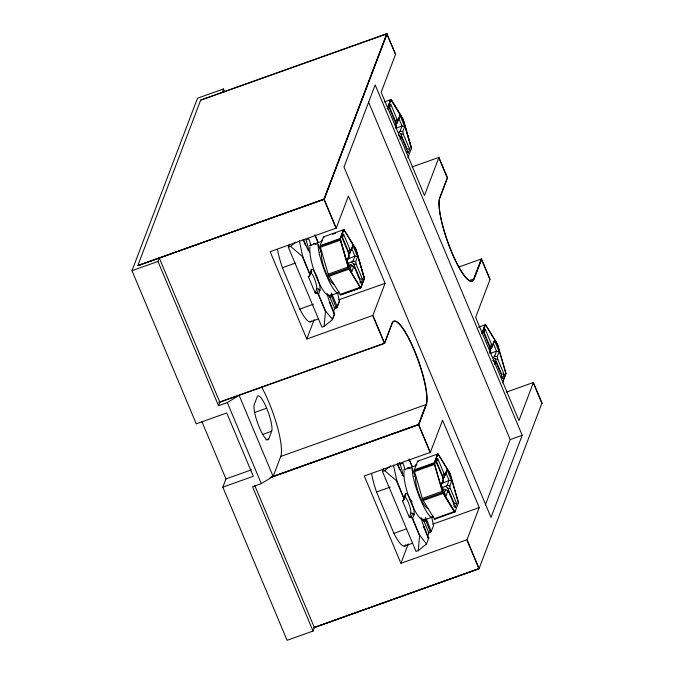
<?xml version="1.0" encoding="UTF-8"?>
<svg xmlns="http://www.w3.org/2000/svg" width="674" height="674" viewBox="0 0 674 674"><rect width="100%" height="100%" fill="white"/><g stroke="black" fill="none" stroke-linecap="round" stroke-linejoin="round"><path stroke-width="1.01" d="M479.088 568.662L467.04 539.638L479.222 507.581L442.574 420.247L430.391 452.305M289.424 244.258L288.329 247.147L321.911 327.168L324.135 326.368L325.491 310.874L318.499 294.209L319.931 290.452A11.551 2.494 70.4 0 0 316.906 276.626A11.551 2.494 70.4 0 0 311.245 269.769L309.821 273.526A2.57 2.426 20.8 0 1 308.422 276.669L308.304 276.525A2.334 2.207 20.8 0 0 309.577 273.669L302.828 256.861L299.307 240.77M348.652 252.059L342.367 237.071L343.597 234.232L349.882 249.212L348.652 252.059L348.466 254.477L349.772 253.416L352.923 245.53L357.565 256.6L355.653 261.638L356.251 264.377L362.536 279.356L361.121 283.08L359.655 282.002M395.773 121.994L389.488 107.006L390.709 104.167L397.003 119.146L395.773 121.994L395.579 124.412L396.893 123.35L400.036 115.465L404.686 126.535L402.766 131.573L403.364 134.311L409.649 149.291L408.233 153.015L406.767 151.936M383.548 468.548L382.453 471.438L416.035 551.458L418.259 550.658L419.616 535.164L412.623 518.5L414.055 514.734A11.551 2.494 70.4 0 0 411.03 500.917A11.551 2.494 70.4 0 0 405.369 494.05A2.57 2.426 20.8 0 1 404.088 497.151M435.834 463.097L437.721 458.514L444.006 473.493L442.776 476.341L442.591 478.767L443.896 477.706L447.047 469.812L451.69 480.891L449.777 485.929L450.375 488.667L456.66 503.647L455.245 507.37L453.779 506.292M490.242 347.118L483.957 332.13L485.187 329.291L491.472 344.271L490.242 347.118L490.057 349.536L491.363 348.475L494.514 340.589L499.156 351.659L497.244 356.698L497.842 359.436L504.127 374.415L502.711 378.139L501.245 377.061M336.326 307.807L331.684 296.408M430.45 532.089L425.808 520.699M334.06 313.772L329.451 302.281M428.184 538.054L423.575 526.571M254.646 485.255L314.37 627.587L313.065 631.033L287.09 640.3L222.824 487.15L253.298 476.274L226.734 412.968L196.26 423.845L131.986 270.695L197.499 98.236L223.473 88.968L224.686 91.875M218.502 405.697L157.96 261.428L159.266 257.982L219.808 402.252L218.502 405.697L227.298 402.555L239.127 395.36L273.147 476.425L261.318 483.62L252.523 486.763L313.065 631.033M222.159 92.414L223.473 88.968M384.517 343.336L372.68 315.499L306.788 339.014L270.139 251.68L336.023 228.166L323.967 199.437L137.799 265.649L323.908 199.159L386.783 33.708L395.604 54.232L381.155 92.262L424.468 195.477L438.917 157.438M324.127 199.361L386.927 33.734M387.053 33.86L324.211 199.293L336.183 228.09M222.824 487.15L225.95 478.928L201.796 421.376M344.304 230.179L355.493 248.42A2.098 0.455 70.4 0 1 356.285 250.298L364.07 277.191A2.098 0.455 70.4 0 1 364.263 278.682L360.809 287.714L340.85 294.841A2.334 0.505 70.4 0 1 340.176 294.403L329.064 276.264A2.334 0.505 70.4 0 1 328.187 274.175L320.403 247.274A2.334 0.505 70.4 0 1 320.192 245.622L323.52 236.877L343.732 229.674M311.236 271.639L309.568 275.371M336.267 228.014L348.441 195.957L385.098 283.291L372.916 315.348L384.5 343.209M325.34 311.228L318.254 294.361A2.334 2.207 20.8 0 0 315.23 293.038L316.603 288.994A8.981 1.938 70.4 0 0 314.868 279.794A8.981 1.938 70.4 0 0 310.47 272.473M318.549 289.07L317.007 293.106M387.449 108.438L390.777 99.693M390.709 104.167L389.294 107.891L395.587 122.87L396.186 125.608L395.225 128.127M360.809 287.714A2.334 0.505 70.4 0 1 360.143 287.276L349.031 269.137A2.334 0.505 70.4 0 1 348.155 267.047L340.362 240.155A2.334 0.505 70.4 0 1 340.159 238.503L343.479 229.75A2.334 0.505 70.4 0 1 344.153 230.188L355.257 248.327A2.334 0.505 70.4 0 1 356.142 250.416L363.926 277.309A2.334 0.505 70.4 0 1 364.137 278.969M340.336 238.503L343.656 229.758M343.597 234.232L342.181 237.956L348.466 252.935L349.065 255.673L347.152 260.712L351.794 271.782L353.715 266.744L350.716 264.806L348.846 265.48M268.774 438.892L271.689 431.225A19.251 4.154 70.4 0 0 266.66 408.191A19.251 4.154 70.4 0 0 257.224 396.75L254.309 404.417A19.251 4.154 70.4 0 0 259.338 427.451A19.251 4.154 70.4 0 0 268.774 438.892L265.826 439.945M306.788 339.014L314.185 319.543M396.893 123.35L398.486 119.146M346.672 261.596L349.065 255.673M349.772 253.416L352.923 245.53M409.649 149.291L407.02 148.794L400.735 133.814L398.823 132.146L400.137 131.076L402.049 126.038L398.806 118.304L400.036 115.465M333.327 312.256L334.734 308.549A2.334 0.556 -22.8 0 0 337.143 307.083L339.401 301.185L337.64 293.139M350.236 268.488L351.508 265.126M347.961 263.542L353.016 261.141L354.937 256.103L351.693 248.369M399.876 139.198L400.828 136.679L398.62 135.061M324.135 326.368L332.341 319.72L334.624 313.755L329.94 302.575A11.551 2.494 70.4 0 1 327.058 293.266M337.143 307.083L339.401 301.185M332.341 319.72L334.624 313.755A2.57 0.615 -22.8 0 0 333.908 313.477M273.147 476.425L280.729 456.458A45.276 9.765 70.4 0 0 261.386 386.716M407.922 157.649L411.376 148.617A2.098 0.455 70.4 0 0 411.191 147.126L403.397 120.233A2.098 0.455 70.4 0 0 402.614 118.354L391.501 100.207A2.098 0.455 70.4 0 0 390.895 99.819L387.575 108.565A2.098 0.455 70.4 0 0 387.542 108.868M360.935 287.596L364.255 278.851M447.418 177.709L439.734 197.886A45.276 9.765 70.4 0 0 451.563 252.059A45.276 9.765 70.4 0 0 473.755 278.952L468.818 280.721M384.576 343.31L392.133 323.41M439.861 197.777L447.435 177.826L438.875 157.413M270.999 477.133L418.47 424.494L426.027 404.594A45.276 9.765 70.4 0 0 414.198 350.421A45.276 9.765 70.4 0 0 392.007 323.528M473.755 278.952L481.337 258.984L458.606 267.098M418.689 424.696L426.204 404.602M473.932 278.96L481.514 259.018L490.074 279.348L475.625 317.387L518.946 420.601L533.395 382.562M481.615 259.187L474.058 279.087A45.512 9.815 70.4 0 1 451.749 252.059A45.512 9.815 70.4 0 1 439.861 197.6M434.974 519.132A2.334 0.505 70.4 0 1 434.3 518.694L423.196 500.546A2.334 0.505 70.4 0 1 422.312 498.457L414.527 471.564A2.334 0.505 70.4 0 1 414.316 469.913L417.644 461.159L437.856 453.964M405.369 494.05L403.945 497.816A2.57 2.426 20.8 0 1 402.547 500.959L402.429 500.816A2.334 2.207 20.8 0 0 403.701 497.96L396.952 481.152L393.431 465.06M405.36 495.929L403.692 499.661M419.464 535.518L412.378 518.643A2.334 2.207 20.8 0 0 409.362 517.32L410.727 513.285A8.981 1.938 70.4 0 0 409.143 504.506A8.981 1.938 70.4 0 0 404.821 496.848M412.682 513.361L411.132 517.396M481.75 333.563L485.069 324.809A2.334 0.505 70.4 0 1 485.743 325.247L496.856 343.386A2.334 0.505 70.4 0 1 497.732 345.476L505.517 372.368A2.334 0.505 70.4 0 1 505.727 374.028M481.927 333.563L485.246 324.817L478.414 327.185M482.053 333.689L485.373 324.944A2.098 0.455 70.4 0 1 485.979 325.331M438.429 454.47L449.617 472.71A2.098 0.455 70.4 0 1 450.409 474.589L458.185 501.532A2.098 0.455 70.4 0 1 458.387 502.964L454.933 512.004A2.334 0.505 70.4 0 1 454.268 511.566L443.155 493.427A2.334 0.505 70.4 0 1 442.279 491.338L434.486 464.445A2.334 0.505 70.4 0 1 434.283 462.785L437.603 454.04A2.334 0.505 70.4 0 1 438.277 454.47L449.389 472.617A2.334 0.505 70.4 0 1 450.266 474.707L458.05 501.599A2.334 0.505 70.4 0 1 458.261 503.251M434.46 462.794L437.78 454.049M485.187 329.291L483.772 333.015L490.057 347.995L490.655 350.733L489.703 353.252M437.721 458.514L436.305 462.246L442.591 477.226L443.189 479.955L441.276 485.002L445.918 496.072L447.839 491.034L444.84 489.097L442.97 489.771M313.604 627.62L478.902 568.62L466.804 539.79L400.912 563.304L408.309 543.834M491.363 348.475L494.514 340.589M441.116 485.044L443.189 479.955M443.896 477.706L447.047 469.812M504.127 374.415L501.498 373.918L495.205 358.939L493.301 357.271L494.615 356.201L496.527 351.162L493.284 343.428M427.796 535.619L428.858 532.839A2.334 0.556 -22.8 0 0 431.267 531.373L426.701 519.907A11.551 2.494 70.4 0 0 426.305 518.988M444.36 492.77L445.632 489.408M442.085 487.833L447.148 485.432L449.061 480.394L445.817 472.659M494.345 364.322L495.306 361.803L493.098 360.186M418.259 550.658L426.465 544.011L428.748 538.046L424.064 526.866A11.551 2.494 70.4 0 1 421.183 517.548M431.267 531.373L433.525 525.476L431.764 517.43M453.366 504.885L454.032 503.149L447.738 488.17L445.834 486.493M502.4 382.773L505.854 373.741A2.098 0.455 70.4 0 0 505.669 372.25M502.526 382.655L505.854 373.91M485.314 505.087L510.193 439.583L368.451 101.825M522.215 435.294L491.017 517.413L343.984 167.034L375.174 84.916L522.215 435.294L510.193 439.583M541.98 403.044L479.012 568.755L313.722 627.755L478.97 568.746M426.465 544.011L419.616 535.164M395.377 127.327L396.186 125.608M489.855 352.451L490.655 350.733M288.329 247.147L290.553 246.347L295.776 242.118M382.453 471.438L384.677 470.637L390.65 465.801M348.744 268.092L328.592 275.312M442.852 492.391L422.716 499.594M347.599 259.161L354.937 256.103L357.565 256.6M318.254 294.361L318.499 294.209A2.57 2.426 20.8 0 0 315.171 292.752M440.847 483.983L449.061 480.394L451.69 480.891M412.378 518.643L412.623 518.5A2.57 2.426 20.8 0 0 409.295 517.042M200.675 100.14L386.792 33.734M384.197 101.985L390.844 99.609M389.361 100.797L391.265 100.123L402.378 118.262A2.334 0.505 70.4 0 1 403.254 120.351L411.039 147.244A2.334 0.505 70.4 0 1 411.25 148.903M412.117 166.941L438.732 157.446L447.317 177.919M323.916 199.268L137.799 265.649L200.7 100.072L386.868 33.86L395.411 54.232M131.986 270.695L157.96 261.428M332.745 234.257L335.593 233.238M342.249 230.862L344.153 230.188M309.417 245.766L321.65 241.402M320.192 245.622L340.159 238.503M320.175 246.254L340.143 239.127M320.403 247.274L340.362 240.155M319.687 252.303L321.658 251.596M311.489 320.976A31.451 6.782 70.4 0 1 299.787 309.071L282.423 267.704L295.153 263.163M328.187 274.175L348.155 267.047M329.064 276.264L349.031 269.137M330.631 295.498L338.567 292.659M340.176 294.403L360.143 287.276M299.787 309.071L313.494 304.176M340.597 294.909L360.556 287.79M338.727 299.846L385.098 283.291M219.042 402.285L384.34 343.285M219.117 402.412L384.45 343.428L392.133 323.242A45.512 9.815 70.4 0 1 414.443 350.278A45.512 9.815 70.4 0 1 426.33 404.729L418.773 424.62L430.307 452.38M254.848 412.404L266.66 408.191M262.826 434.393L271.689 431.225M280.729 456.458L426.027 404.594M225.95 478.928L251.512 469.803M506.595 392.066L533.201 382.571L541.888 403.254M270.999 477.243L418.478 424.603M270.063 477.765L418.529 424.772L430.147 452.456L364.263 475.97L400.912 563.304M403.541 470.056L415.774 465.692M414.316 469.913L434.283 462.785M414.308 470.545L434.267 463.417M414.527 471.564L434.486 464.445M413.811 476.594L415.782 475.886M405.917 544.626A31.451 6.782 70.4 0 1 393.911 533.361L376.547 491.995L390.263 487.1M422.312 498.457L442.279 491.338M423.196 500.546L443.155 493.427M424.755 519.789L432.691 516.95M434.3 518.694L454.268 511.566M393.911 533.361L406.641 528.82M434.722 519.199L454.933 512.004M432.851 524.128L479.222 507.581M310.107 321.894L318.044 319.088M404.232 546.176L412.168 543.37M404.686 126.535L402.049 126.038L396.472 128.026L395.663 126.097M400.137 131.076L402.766 131.573M400.735 133.814L403.364 134.311M353.016 261.141L355.653 261.638M351.71 262.211L353.614 263.879L356.251 264.377M290.553 246.347L302.828 256.861M362.536 279.356L359.908 278.859L353.614 263.879M499.156 351.659L496.527 351.162L490.95 353.151L490.133 351.221M494.615 356.201L497.244 356.698M495.205 358.939L497.842 359.436M447.148 485.432L449.777 485.929M447.738 488.17L450.375 488.667M384.677 470.637L396.952 481.152M454.032 503.149L456.66 503.647M408.233 153.015L401.948 138.035L398.469 135.305M502.711 378.139L496.426 363.16L492.947 360.43M361.121 283.08L354.836 268.1L350.716 264.806M350.328 270.704L351.794 271.782M447.485 491.312L448.96 492.391L455.245 507.37M444.452 494.994L445.918 496.072M397.003 119.146L398.123 120.503M400.828 136.679L401.948 138.035M491.472 344.271L492.593 345.627M495.306 361.803L496.426 363.16M349.882 249.212L351.002 250.568M353.715 266.744L354.836 268.1M328.609 294.462A8.981 1.938 70.4 0 1 329.923 297.234L334.734 308.549M325.491 310.874L332.493 319.366M444.006 473.493L445.126 474.858M447.839 491.034L448.96 492.391M422.733 518.753A8.981 1.938 70.4 0 1 424.047 521.524L428.858 532.839M391.426 100.114L402.538 118.262M485.895 325.239L497.092 343.479A2.098 0.455 70.4 0 1 497.875 345.358L505.652 372.301M360.287 287.175L349.225 268.892A2.098 0.455 70.4 0 1 348.433 267.014L340.648 240.121A2.098 0.455 70.4 0 1 340.454 238.63L343.782 229.885A2.098 0.455 70.4 0 1 344.38 230.272M443.298 493.326L454.411 511.465M533.345 382.537L542.006 403.162M481.337 258.984L489.888 279.356M436.491 461.361L442.776 476.341M348.542 256.162L349.351 258.091M442.666 480.452L443.475 482.382M314.943 234.704L318.052 242.109M409.067 458.994L412.176 466.4M315.087 235.496L317.842 242.059M409.211 459.786L411.966 466.349M317.361 242.935L320.866 251.284M411.485 467.225L414.99 475.574M331.768 293.797A11.551 2.494 70.4 0 1 332.577 295.616L337.27 306.796A2.57 0.615 -22.8 0 1 334.616 308.414M399.244 462.415L400.027 464.276A8.981 1.938 70.4 0 1 401.957 475.456M303.57 239.742L305.912 245.328A11.551 2.494 70.4 0 0 309.77 252.076M397.298 463.097L400.036 469.618A11.551 2.494 70.4 0 0 403.894 476.366M303.081 239.439L305.432 245.033M397.205 463.729L399.556 469.323M302.491 256.802L309.577 273.669M396.624 481.084L403.701 497.96M308.304 276.525L315.23 293.038M402.429 500.816L409.362 517.32M227.298 402.555L261.318 483.62M403.389 120.284L411.174 147.176M434.663 464.403L442.557 491.304A2.098 0.455 70.4 0 0 443.349 493.183L454.461 511.33A2.098 0.455 70.4 0 0 455.06 511.718M356.268 250.349L364.061 277.241M340.53 240.113L348.323 267.005M376.547 491.995A31.451 6.782 70.4 0 1 371.669 473.881M282.423 267.704A31.451 6.782 70.4 0 1 277.545 249.591M387.238 108.859A2.334 0.505 70.4 0 1 387.272 108.438L390.591 99.685A2.334 0.505 70.4 0 1 391.265 100.123M502.526 382.487A2.098 0.455 70.4 0 1 502.467 382.571M417.644 461.159A2.334 0.505 70.4 0 1 418.259 461.505M438.513 454.562A2.098 0.455 70.4 0 0 437.906 454.166L434.578 462.92A2.098 0.455 70.4 0 0 434.772 464.411M407.534 467.722A27.44 5.207 70 0 1 410.272 468.944M425.673 517.405A27.44 6.622 70.7 0 1 412.648 506.208A27.44 6.622 70.7 0 1 404.122 471.294M428.58 508.541A18.122 4.608 70.9 0 1 419.851 496.452A18.122 4.608 70.9 0 1 415.605 476.804M433.18 515.989A27.449 5.215 69.9 0 1 421.402 501.692A27.449 5.215 69.9 0 1 412.252 468.86M415.504 464.959A27.449 6.614 70.8 0 1 417.004 464.664M405.116 469.955A11.551 2.494 70.4 0 0 402.681 462.659A2.57 0.615 -22.8 0 1 400.027 464.276M399.32 469.34A2.57 0.615 -22.8 0 1 400.036 469.618M410.727 513.285A2.57 2.426 20.8 0 1 414.055 514.734M428.032 537.768A2.57 0.615 -22.8 0 1 428.748 538.046L428.622 538.332A2.334 0.556 -22.8 0 0 428.116 538.063M423.348 526.588A2.57 0.615 -22.8 0 1 424.064 526.866M426.701 519.907A2.57 0.615 -22.8 0 1 424.047 521.524M431.394 531.087A2.57 0.615 -22.8 0 1 428.74 532.704M411.924 501.641A18.088 3.901 70.4 0 1 411.3 500.209M323.52 236.877A2.334 0.505 70.4 0 1 324.135 237.214M360.935 287.427A2.098 0.455 70.4 0 1 360.337 287.04M313.41 243.44A27.44 5.207 70 0 1 316.148 244.654M331.549 293.114A27.44 6.622 70.7 0 1 318.524 281.926A27.44 6.622 70.7 0 1 309.998 247.004M334.211 284.268A18.122 4.608 70.9 0 1 325.559 271.74A18.122 4.608 70.9 0 1 321.481 252.514M339.056 291.707A27.449 5.215 69.9 0 1 327.278 277.402A27.449 5.215 69.9 0 1 318.128 244.578M321.38 240.669A27.449 6.614 70.8 0 1 322.736 240.348M310.992 245.665A11.551 2.494 70.4 0 0 308.557 238.369A2.57 0.615 -22.8 0 1 305.903 239.986A8.981 1.938 70.4 0 1 308.33 250.458M305.196 245.05A2.57 0.615 -22.8 0 1 305.912 245.328M311.245 269.769A2.57 2.426 20.8 0 1 310.394 272.633M316.603 288.994A2.57 2.426 20.8 0 1 319.931 290.452M329.224 302.297A2.57 0.615 -22.8 0 1 329.94 302.575M332.577 295.616A2.57 0.615 -22.8 0 1 329.923 297.234M333.992 313.772A2.334 0.556 -22.8 0 1 334.498 314.042"/></g></svg>
